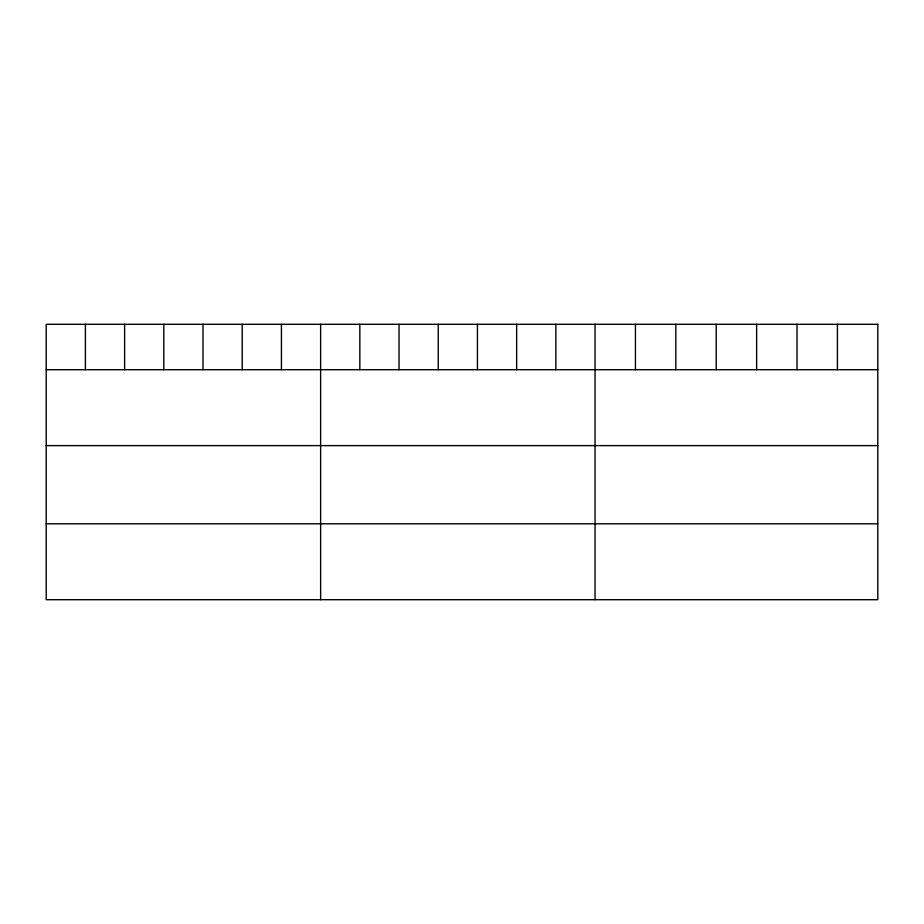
<?xml version="1.0" encoding="UTF-8"?>
<svg xmlns="http://www.w3.org/2000/svg" width="924" height="924" viewBox="0 0 924 924"><rect width="100%" height="100%" fill="white"/><g stroke="black" fill="none" stroke-linecap="round" stroke-linejoin="round"><path stroke-width="1.39" d="M46.2 369.704L877.8 369.704M46.2 445.611L877.8 445.611M46.2 523.804L877.8 523.804M837.41 324.301L837.41 369.704M797.019 324.301L797.019 369.704M756.629 324.301L756.629 369.704M716.227 324.301L716.227 369.704M675.837 324.301L675.837 369.704M635.446 324.301L635.446 369.704M595.056 324.301L595.056 599.699M555.855 324.301L555.855 369.704M516.643 324.301L516.643 369.704M477.442 324.301L477.442 369.704M438.242 324.301L438.242 369.704M399.041 324.301L399.041 369.704M359.829 324.301L359.829 369.704M320.628 324.301L320.628 599.699M281.427 324.301L281.427 369.704M242.215 324.301L242.215 369.704M203.014 324.301L203.014 369.704M163.814 324.301L163.814 369.704M124.613 324.301L124.613 369.704M85.401 324.301L85.401 369.704M877.8 324.301L46.2 324.301L46.2 599.699L877.8 599.699L877.8 324.301"/></g></svg>
